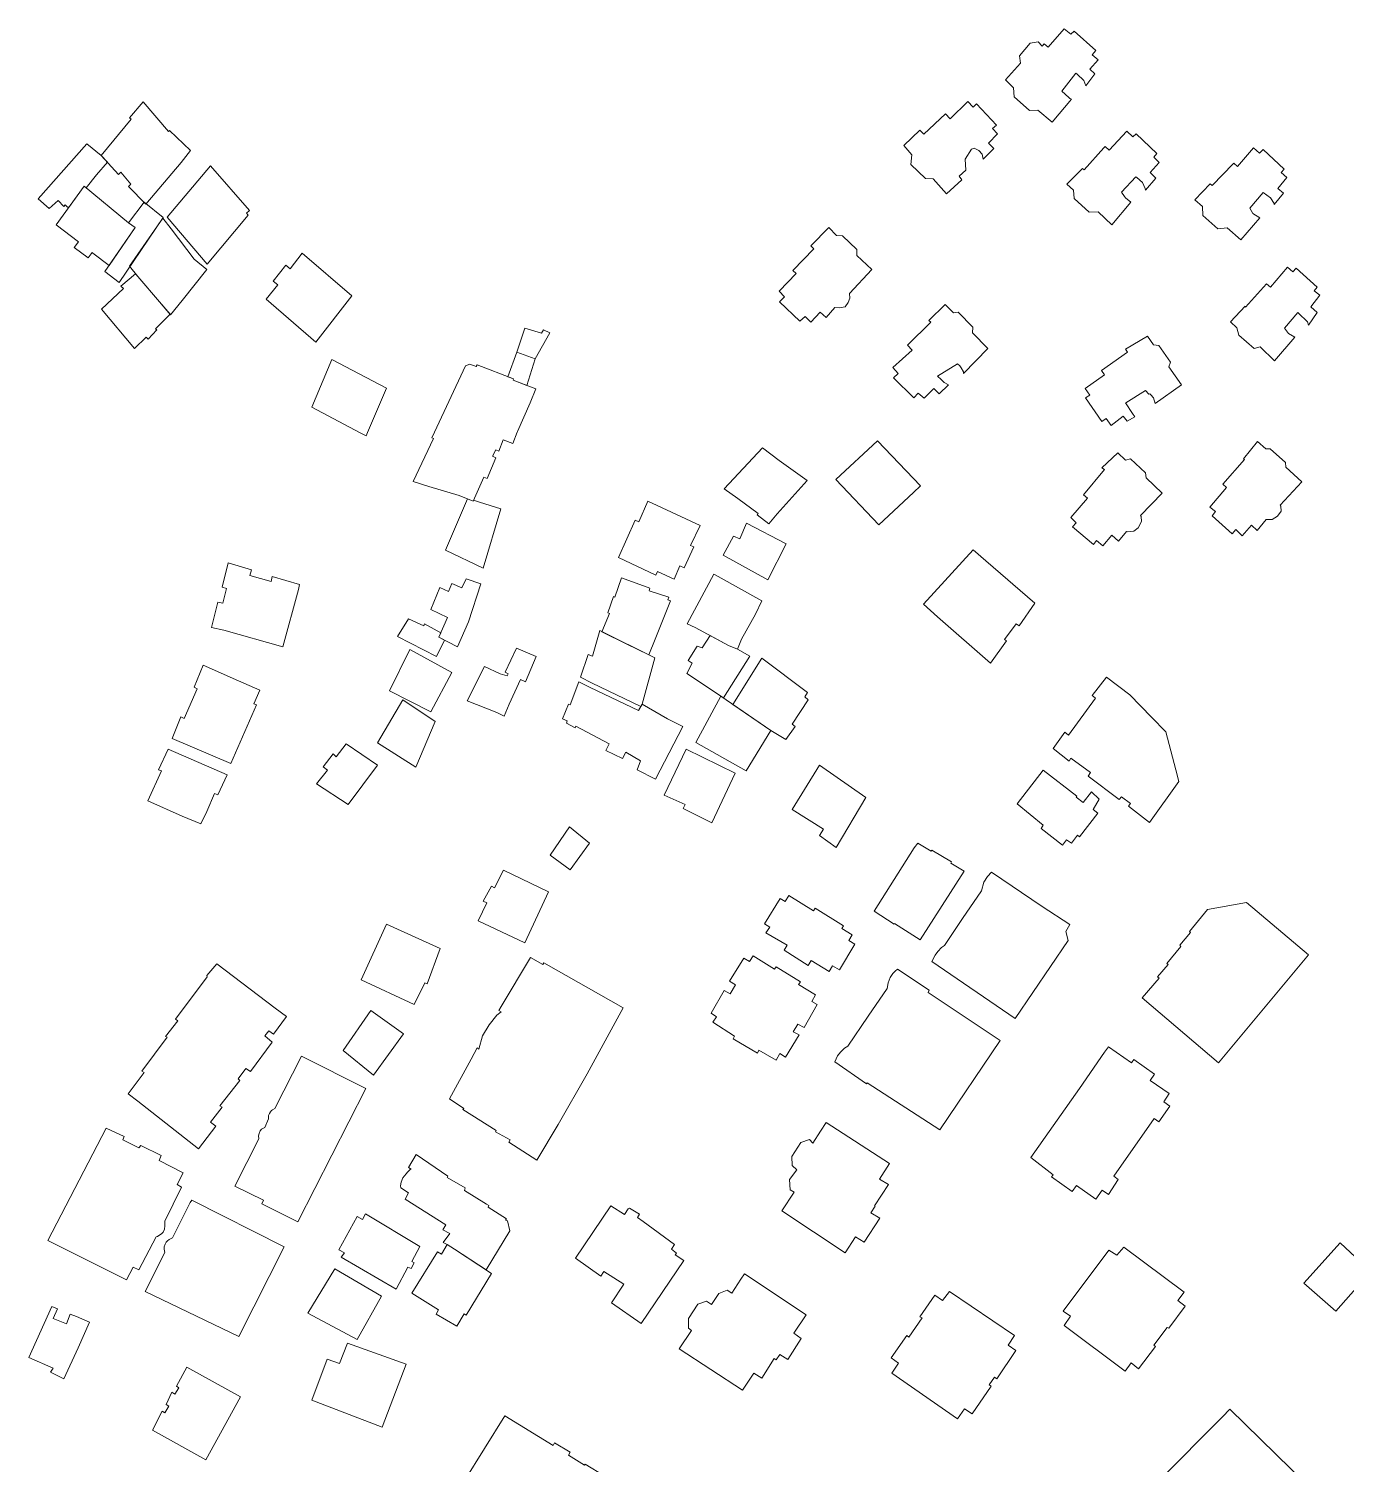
# Model space of a CAD drawing. Header units: metres. Extents: x 560562 to 562005, y 4539029 to 4540676.
# Drawn here: x 561042.6 to 561276, y 4539950.4 to 4540204.8 of the extents above; entities that cross this region are included whole.
import ezdxf

# ---------------------------------------------------------------- set-up
doc = ezdxf.new("R2010")
doc.units = ezdxf.units.M
doc.layers.add('B_MESKEN', color=2, linetype='Continuous', lineweight=0)

msp = doc.modelspace()

# ---------------------------------------------------------------- linework, layer by layer
at = {"layer": 'B_MESKEN', "lineweight": 13}
for points in [[(561227.823, 4540204.3587, 220.2214), (561231.6195, 4540200.9013, 220.2214), (561230.9897, 4540200.1564, 220.2214), (561232.0321, 4540199.2467, 220.2214), (561230.5599, 4540197.6011, 220.2214), (561231.4485, 4540196.7724, 220.2214), (561229.8995, 4540194.6873, 220.2214), (561229.5253, 4540195.5868, 220.2214), (561228.3151, 4540196.733, 220.2214), (561228.1064, 4540196.9307, 220.2214), (561225.5994, 4540193.724, 220.2214), (561226.8536, 4540192.6257, 220.2214), (561227.0597, 4540192.4453, 220.2214), (561227.1911, 4540192.39, 220.2214), (561227.3406, 4540192.327, 220.2214), (561223.8986, 4540188.2095, 220.2214), (561221.3495, 4540190.3786, 220.2214), (561219.9222, 4540190.2942, 220.2214), (561217.171, 4540192.7351, 220.2214), (561217.0637, 4540194.3132, 220.2214), (561215.6175, 4540195.7453, 220.2214), (561218.2848, 4540198.6698, 220.2214), (561218.1224, 4540199.9767, 220.2214), (561220.011, 4540202.2321, 220.2214), (561221.4129, 4540202.4439, 220.2214), (561222.1129, 4540201.6892, 220.2214), (561222.5219, 4540202.1384, 220.2214), (561223.1936, 4540201.5216, 220.2214), (561226.052, 4540204.7888, 220.2214), (561227.2265, 4540203.7975, 220.2214), (561227.823, 4540204.3587, 220.2214)], [(561062.8726, 4540191.8462, 183.5054), (561067.3706, 4540186.5486, 183.5054), (561067.5412, 4540186.7527, 183.5054), (561071.258, 4540183.1856, 183.5054), (561069.6281, 4540181.0743, 183.5054), (561063.3994, 4540173.6935, 183.5054), (561060.2864, 4540176.8269, 183.5054), (561060.7304, 4540177.2657, 183.5054), (561058.9652, 4540179.4002, 183.5054), (561058.5206, 4540178.9838, 183.5054), (561055.4472, 4540182.343, 183.5054), (561060.7448, 4540188.755, 183.5054), (561060.4656, 4540188.9725, 183.5054), (561062.8726, 4540191.8462, 183.5054)], [(561210.4828, 4540191.4708, 224.3496), (561214.0427, 4540187.684, 224.3496), (561213.3267, 4540187.1351, 224.3496), (561214.2555, 4540186.1417, 224.3496), (561212.6222, 4540184.5298, 224.3496), (561213.5505, 4540183.5576, 224.3496), (561211.7023, 4540181.6856, 224.3496), (561211.4857, 4540182.5617, 224.3496), (561210.9106, 4540183.1827, 224.3496), (561210.1032, 4540183.6492, 224.3496), (561209.6419, 4540183.4762, 224.3496), (561208.4966, 4540181.6584, 224.3496), (561208.6325, 4540179.7479, 224.3496), (561207.4245, 4540178.6856, 224.3496), (561207.8939, 4540177.9982, 224.3496), (561205.1869, 4540175.5524, 224.3496), (561202.8395, 4540178.1836, 224.3496), (561201.4619, 4540178.2746, 224.3496), (561198.8828, 4540180.7302, 224.3496), (561199.074, 4540182.4315, 224.3496), (561197.6543, 4540184.1117, 224.3496), (561200.441, 4540186.7929, 224.3496), (561201.2006, 4540186.086, 224.3496), (561205.0002, 4540189.7275, 224.3496), (561205.8308, 4540188.8289, 224.3496), (561208.9509, 4540191.9005, 224.3496), (561209.9238, 4540190.8659, 224.3496), (561210.4828, 4540191.4708, 224.3496)], [(561238.8138, 4540186.1615, 234.1714), (561242.4581, 4540182.6614, 234.1714), (561241.9427, 4540182.059, 234.1714), (561242.8837, 4540181.059, 234.1714), (561241.2939, 4540179.2925, 234.1714), (561242.2762, 4540178.3356, 234.1714), (561240.4521, 4540176.1869, 234.1714), (561240.4015, 4540176.4758, 234.1714), (561239.9274, 4540177.5497, 234.1714), (561238.8828, 4540178.4186, 234.1714), (561238.7127, 4540178.56, 234.1714), (561236.2203, 4540175.8087, 234.1714), (561236.7272, 4540175.04, 234.1714), (561236.8834, 4540174.8031, 234.1714), (561237.8585, 4540174.0527, 234.1714), (561234.5, 4540170.0529, 234.1714), (561232.0365, 4540172.3294, 234.1714), (561230.4851, 4540172.3047, 234.1714), (561227.8265, 4540174.7222, 234.1714), (561227.7028, 4540176.1657, 234.1714), (561226.5041, 4540177.263, 234.1714), (561229.2732, 4540180.0476, 234.1714), (561229.5778, 4540179.7598, 234.1714), (561233.0395, 4540183.6708, 234.1714), (561233.2709, 4540183.9323, 234.1714), (561233.9803, 4540183.2709, 234.1714), (561237.1645, 4540186.6363, 234.1714), (561238.2117, 4540185.6395, 234.1714), (561238.8138, 4540186.1615, 234.1714)], [(561052.9013, 4540184.3794, 179.6804), (561055.4472, 4540182.343, 179.6804), (561056.551, 4540181.1366, 179.6804), (561054.6216, 4540178.9088, 179.6804), (561052.8156, 4540176.5681, 179.6804), (561052.4251, 4540176.8901, 179.6804), (561049.6629, 4540173.0583, 179.6804), (561049.3434, 4540173.3591, 179.6804), (561049.0642, 4540173.5766, 179.6804), (561048.8665, 4540173.3016, 179.6804), (561047.8584, 4540174.3768, 179.6804), (561046.2562, 4540172.9407, 179.6804), (561044.2974, 4540174.643, 179.6804), (561052.9013, 4540184.3794, 179.6804)], [(561261.2909, 4540183.3791, 237.3214), (561264.9991, 4540179.9206, 237.3214), (561264.4448, 4540179.2993, 237.3214), (561265.5046, 4540178.4125, 237.3214), (561263.8646, 4540176.4866, 237.3214), (561264.8805, 4540175.6612, 237.3214), (561263.2265, 4540173.6733, 237.3214), (561263.2179, 4540173.8004, 237.3214), (561262.5803, 4540174.8001, 237.3214), (561261.2907, 4540175.7597, 237.3214), (561258.8997, 4540173.0079, 237.3214), (561259.4022, 4540172.1667, 237.3214), (561259.4731, 4540172.0479, 237.3214), (561260.715, 4540171.2948, 237.3214), (561257.3522, 4540167.378, 237.3214), (561254.8845, 4540169.5168, 237.3214), (561253.2616, 4540169.3231, 237.3214), (561250.5765, 4540171.685, 237.3214), (561250.513, 4540173.2687, 237.3214), (561249.1913, 4540174.4607, 237.3214), (561251.9121, 4540177.3029, 237.3214), (561252.2328, 4540177.0039, 237.3214), (561255.9768, 4540180.858, 237.3214), (561256.0602, 4540180.9438, 237.3214), (561256.7214, 4540180.352, 237.3214), (561259.5928, 4540183.6701, 237.3214), (561260.6537, 4540182.7417, 237.3214), (561261.2909, 4540183.3791, 237.3214)], [(561074.8328, 4540180.5183, 191.4191), (561081.7132, 4540172.5939, 191.4191), (561081.1744, 4540172.1093, 191.4191), (561081.4747, 4540171.7772, 191.4191), (561074.2534, 4540163.0978, 191.4191), (561067.1356, 4540171.419, 191.4191), (561074.8328, 4540180.5183, 191.4191)], [(561052.4251, 4540176.8901, 184.5179), (561060.2974, 4540170.3969, 184.5179), (561061.4577, 4540169.5955, 184.5179), (561056.8511, 4540162.8269, 184.5179), (561053.9929, 4540165.0152, 184.5179), (561053.8443, 4540165.136, 184.5179), (561053.1635, 4540164.1738, 184.5179), (561050.677, 4540166.0196, 184.5179), (561051.4242, 4540167.051, 184.5179), (561047.4947, 4540170.0504, 184.5179), (561052.4251, 4540176.8901, 184.5179)], [(561063.0711, 4540174.0446, 184.1054), (561066.4226, 4540171.3673, 184.1054), (561058.6416, 4540159.8088, 184.1054), (561056.1293, 4540161.7663, 184.1054), (561061.4577, 4540169.5955, 184.1054), (561060.2974, 4540170.3969, 184.1054), (561063.0711, 4540174.0446, 184.1054)], [(561065.7896, 4540156.4167, 192.5804), (561061.9343, 4540160.9133, 192.5804), (561060.468, 4540162.7406, 192.5804), (561066.3649, 4540171.2249, 192.5804), (561067.8324, 4540169.3532, 192.5804), (561071.9137, 4540163.9741, 192.5804), (561071.9137, 4540163.9741, 192.5804), (561074.1909, 4540162.1237, 192.5804), (561069.8126, 4540156.6334, 192.5804), (561067.7649, 4540154.0697, 192.5804), (561065.7896, 4540156.4167, 192.5804)], [(561184.3305, 4540169.5497, 229.1871), (561185.6943, 4540168.1497, 229.1871), (561186.7442, 4540168.0928, 229.1871), (561189.2912, 4540165.6469, 229.1871), (561189.3181, 4540164.634, 229.1871), (561191.9956, 4540162.1071, 229.1871), (561187.9833, 4540157.8835, 229.1871), (561188.0698, 4540157.0412, 229.1871), (561187.79, 4540156.2948, 229.1871), (561187.2537, 4540155.5417, 229.1871), (561186.2537, 4540155.3254, 229.1871), (561185.4181, 4540155.3668, 229.1871), (561183.8598, 4540153.6156, 229.1871), (561182.8077, 4540154.5593, 229.1871), (561181.1638, 4540152.8058, 229.1871), (561180.1533, 4540153.7928, 229.1871), (561179.2129, 4540152.9447, 229.1871), (561175.5902, 4540156.4181, 229.1871), (561176.4867, 4540157.3073, 229.1871), (561175.541, 4540158.2749, 229.1871), (561178.5546, 4540161.4395, 229.1871), (561177.9855, 4540161.9703, 229.1871), (561181.6946, 4540165.7898, 229.1871), (561181.1888, 4540166.3044, 229.1871), (561184.3305, 4540169.5497, 229.1871)], [(561091.0835, 4540165.0088, 193.3679), (561099.876, 4540157.4483, 193.3679), (561093.5026, 4540149.2677, 193.3679), (561084.6864, 4540156.872, 193.3679), (561086.7328, 4540159.434, 193.3679), (561085.906, 4540160.0782, 193.3679), (561088.1488, 4540162.8674, 193.3679), (561088.9294, 4540162.2664, 193.3679), (561091.0835, 4540165.0088, 193.3679)], [(561061.5613, 4540161.3782, 192.3554), (561061.9343, 4540160.9133, 192.3554), (561065.7896, 4540156.4167, 192.3554), (561067.6538, 4540154.2017, 192.3554), (561065.1062, 4540151.6092, 192.3554), (561065.3139, 4540151.4148, 192.3554), (561063.7588, 4540149.7969, 192.3554), (561063.4121, 4540150.1432, 192.3554), (561061.3722, 4540148.135, 192.3554), (561055.5161, 4540155.0889, 192.3554), (561059.4023, 4540158.7671, 192.3554), (561058.9188, 4540159.1764, 192.3554), (561061.5613, 4540161.3782, 192.3554)], [(561267.1021, 4540162.347, 245.6464), (561270.8505, 4540158.9725, 245.6464), (561270.3234, 4540158.3588, 245.6464), (561271.348, 4540157.5641, 245.6464), (561269.7097, 4540155.515, 245.6464), (561270.8652, 4540154.518, 245.6464), (561269.3395, 4540152.2722, 245.6464), (561269.1512, 4540152.8511, 245.6464), (561267.5374, 4540154.3745, 245.6464), (561267.4211, 4540154.4844, 245.6464), (561265.0377, 4540151.7429, 245.6464), (561265.5776, 4540151.0121, 245.6464), (561265.7506, 4540150.778, 245.6464), (561266.8684, 4540150.1473, 245.6464), (561263.2812, 4540145.9366, 245.6464), (561260.7279, 4540148.3978, 245.6464), (561259.6693, 4540148.1189, 245.6464), (561256.9719, 4540150.4933, 245.6464), (561256.6447, 4540151.783, 245.6464), (561255.5085, 4540152.8424, 245.6464), (561258.1125, 4540155.6601, 245.6464), (561258.1535, 4540155.4353, 245.6464), (561261.865, 4540159.6046, 245.6464), (561262.6062, 4540158.9792, 245.6464), (561265.5844, 4540162.5118, 245.6464), (561266.5469, 4540161.6947, 245.6464), (561267.1021, 4540162.347, 245.6464)], [(561204.9652, 4540155.9085, 240.8121), (561206.4145, 4540154.4708, 240.8121), (561207.2758, 4540154.5558, 240.8121), (561209.8521, 4540151.9214, 240.8121), (561209.7949, 4540150.9014, 240.8121), (561212.5224, 4540148.1255, 240.8121), (561208.214, 4540143.7202, 240.8121), (561208.1764, 4540144.0256, 240.8121), (561207.7804, 4540144.7189, 240.8121), (561207.5405, 4540145.0645, 240.8121), (561207.1324, 4540145.4264, 240.8121), (561203.5825, 4540143.2428, 240.8121), (561204.2703, 4540142.6191, 240.8121), (561204.7876, 4540142.0945, 240.8121), (561205.5592, 4540141.7017, 240.8121), (561203.8956, 4540140.0992, 240.8121), (561202.9436, 4540141.0511, 240.8121), (561201.2197, 4540139.3432, 240.8121), (561200.1647, 4540140.2092, 240.8121), (561199.4279, 4540139.4001, 240.8121), (561195.8171, 4540142.9219, 240.8121), (561196.6602, 4540143.6922, 240.8121), (561195.6623, 4540144.7884, 240.8121), (561199.1258, 4540147.8197, 240.8121), (561198.2565, 4540148.7125, 240.8121), (561202.4057, 4540152.7787, 240.8121), (561202.0818, 4540153.082, 240.8121), (561204.9652, 4540155.9085, 240.8121)], [(561130.4889, 4540151.7387, 211.9371), (561133.4648, 4540150.867, 211.9371), (561133.8002, 4540151.4155, 211.9371), (561134.9286, 4540150.927, 211.9371), (561132.3603, 4540146.3269, 211.9371), (561129.0705, 4540147.4924, 211.9371), (561130.4889, 4540151.7387, 211.9371)], [(561240.8221, 4540150.3309, 245.1198), (561241.884, 4540148.8005, 245.1198), (561242.8038, 4540148.684, 245.1198), (561244.8426, 4540145.6823, 245.1198), (561244.5513, 4540144.8925, 245.1198), (561246.8032, 4540141.7122, 245.1198), (561242.1763, 4540138.4063, 245.1198), (561241.8585, 4540139.3834, 245.1198), (561241.3713, 4540139.9433, 245.1198), (561241.2136, 4540140.1246, 245.1198), (561241.029, 4540140.0164, 245.1198), (561240.4477, 4540140.7184, 245.1198), (561236.9539, 4540138.5154, 245.1198), (561236.9236, 4540138.4963, 245.1198), (561238.1197, 4540136.6204, 245.1198), (561238.552, 4540136.0372, 245.1198), (561237.1983, 4540135.2364, 245.1198), (561236.5074, 4540136.1407, 245.1198), (561234.343, 4540134.4935, 245.1198), (561233.4976, 4540135.7221, 245.1198), (561232.6994, 4540135.1844, 245.1198), (561229.7955, 4540139.3731, 245.1198), (561230.5953, 4540139.8491, 245.1198), (561229.7712, 4540141.0578, 245.1198), (561233.2008, 4540143.4824, 245.1198), (561232.6556, 4540144.204, 245.1198), (561237.2734, 4540147.4708, 245.1198), (561236.929, 4540148.0106, 245.1198), (561240.8221, 4540150.3309, 245.1198)], [(561132.3603, 4540146.3269, 211.4121), (561130.8478, 4540141.5847, 211.4121), (561128.4341, 4540142.5081, 211.4121), (561128.4927, 4540142.7444, 211.4121), (561127.4932, 4540143.1319, 211.4121), (561129.0705, 4540147.4924, 211.4121), (561132.3603, 4540146.3269, 211.4121)], [(561102.6172, 4540133.2245, 201.5366), (561102.3813, 4540132.6738, 201.5366), (561101.3558, 4540133.2138, 201.5366), (561092.7941, 4540137.7227, 201.5366), (561096.2973, 4540146.1606, 201.5366), (561105.9974, 4540141.1142, 201.5366), (561102.6172, 4540133.2245, 201.5366)], [(561120.7445, 4540145.3802, 218.2489), (561121.9019, 4540144.9411, 218.2489), (561122.0457, 4540145.2436, 218.2489), (561128.4926, 4540142.7445, 218.2489), (561128.4344, 4540142.508, 218.2489), (561132.4549, 4540140.9699, 218.2489), (561131.4393, 4540138.4885, 218.2489), (561129.2275, 4540133.4496, 218.2489), (561129.1549, 4540133.2843, 218.2489), (561128.3847, 4540131.3005, 218.2489), (561126.6795, 4540131.9604, 218.2489), (561125.9118, 4540129.9336, 218.2489), (561125.3437, 4540130.1535, 218.2489), (561124.7895, 4540129.029, 218.2489), (561125.3588, 4540128.7664, 218.2489), (561123.8339, 4540125.0977, 218.2489), (561123.222, 4540125.3377, 218.2489), (561121.346, 4540121.062, 218.2489), (561118.8757, 4540122.0644, 218.2489), (561113.4898, 4540123.6948, 218.2489), (561110.6993, 4540124.5394, 218.2489), (561114.303, 4540132.1903, 218.2489), (561114.0408, 4540132.2901, 218.2489), (561114.5218, 4540133.3252, 218.2489), (561119.9752, 4540145.0609, 218.2489), (561120.7445, 4540145.3802, 218.2489)], [(561172.6118, 4540130.5602, 234.35), (561175.5384, 4540128.2756, 234.35), (561180.4991, 4540124.7336, 234.35), (561175.1896, 4540118.8101, 234.35), (561173.7225, 4540117.0616, 234.35), (561171.6333, 4540118.6834, 234.35), (561171.816, 4540118.9092, 234.35), (561168.2116, 4540121.5477, 234.35), (561165.7972, 4540123.2596, 234.35), (561172.6118, 4540130.5602, 234.35)], [(561192.9581, 4540131.7714, 242.1875), (561200.5665, 4540123.7906, 242.1875), (561199.3379, 4540122.6131, 242.1875), (561193.2011, 4540116.8864, 242.1875), (561185.6109, 4540124.909, 242.1875), (561192.9581, 4540131.7714, 242.1875)], [(561227.2019, 4540118.2078, 251.7125), (561230.1857, 4540121.5907, 251.7125), (561229.4725, 4540122.2327, 251.7125), (561233.1738, 4540126.6946, 251.7125), (561232.7214, 4540127.0097, 251.7125), (561235.5483, 4540129.6472, 251.7125), (561236.9026, 4540128.3696, 251.7125), (561237.7979, 4540128.5613, 251.7125), (561240.4206, 4540126.1024, 251.7125), (561240.537, 4540125.2275, 251.7125), (561243.3824, 4540122.5226, 251.7125), (561239.5556, 4540118.5213, 251.7125), (561239.6484, 4540118.3601, 251.7125), (561239.7438, 4540117.475, 251.7125), (561239.1676, 4540116.3306, 251.7125), (561238.4003, 4540115.7704, 251.7125), (561237.224, 4540115.6624, 251.7125), (561237.0891, 4540115.7209, 251.7125), (561235.6726, 4540114.0158, 251.7125), (561234.4962, 4540115.0339, 251.7125), (561232.9089, 4540113.1528, 251.7125), (561231.7856, 4540114.1102, 251.7125), (561231.2081, 4540113.4191, 251.7125), (561227.499, 4540116.5272, 251.7125), (561228.1834, 4540117.2704, 251.7125), (561227.2019, 4540118.2078, 251.7125)], [(561251.8113, 4540120.0375, 252.6875), (561254.7922, 4540123.4778, 252.6875), (561254.1111, 4540124.0843, 252.6875), (561257.9861, 4540128.4605, 252.6875), (561257.7755, 4540128.6045, 252.6875), (561260.2769, 4540131.6656, 252.6875), (561261.7608, 4540130.3657, 252.6875), (561262.5026, 4540130.3789, 252.6875), (561265.2501, 4540127.9224, 252.6875), (561265.3159, 4540127.1268, 252.6875), (561268.1156, 4540124.4965, 252.6875), (561264.3184, 4540120.3995, 252.6875), (561264.4181, 4540120.2194, 252.6875), (561264.4438, 4540119.3224, 252.6875), (561263.8326, 4540118.4146, 252.6875), (561262.9063, 4540117.8485, 252.6875), (561261.8232, 4540117.8161, 252.6875), (561260.2416, 4540115.8816, 252.6875), (561259.2341, 4540116.8226, 252.6875), (561257.5668, 4540114.9646, 252.6875), (561256.4564, 4540116.0378, 252.6875), (561255.7947, 4540115.2899, 252.6875), (561252.2245, 4540118.482, 252.6875), (561252.8464, 4540119.2453, 252.6875), (561251.8113, 4540120.0375, 252.6875)], [(561120.3293, 4540121.4745, 213.8321), (561121.3459, 4540121.062, 213.8321), (561121.439, 4540121.2742, 213.8321), (561122.4988, 4540120.9349, 213.8321), (561126.2323, 4540119.7324, 213.8321), (561123.1479, 4540109.2407, 213.8321), (561116.4488, 4540112.3943, 213.8321), (561120.3293, 4540121.4745, 213.8321)], [(561150.6716, 4540117.4015, 236.818), (561152.2853, 4540121.1064, 236.818), (561161.5317, 4540116.7831, 236.818), (561159.8722, 4540113.2325, 236.818), (561160.4405, 4540112.9651, 236.818), (561158.7456, 4540109.2712, 236.818), (561157.9309, 4540109.6372, 236.818), (561156.9625, 4540107.2762, 236.818), (561154.0048, 4540108.6487, 236.818), (561153.7165, 4540107.9973, 236.818), (561147.1119, 4540111.1262, 236.818), (561150.0272, 4540117.7078, 236.818), (561150.6716, 4540117.4015, 236.818)], [(561169.788, 4540117.1601, 236.5), (561176.8218, 4540113.5162, 236.5), (561173.5473, 4540107.1544, 236.5), (561165.6553, 4540111.5244, 236.5), (561167.4499, 4540114.8661, 236.5), (561168.5676, 4540114.4149, 236.5), (561169.788, 4540117.1601, 236.5)], [(561201.147, 4540102.8589, 254.3125), (561209.9457, 4540112.4362, 254.3125), (561212.1465, 4540110.4943, 254.3125), (561220.8159, 4540103.0224, 254.3125), (561218.083, 4540099.0139, 254.3125), (561217.5192, 4540099.365, 254.3125), (561215.4629, 4540096.565, 254.3125), (561215.8345, 4540096.3124, 254.3125), (561212.9711, 4540092.3807, 254.3125), (561203.615, 4540100.5994, 254.3125), (561201.147, 4540102.8589, 254.3125)], [(561077.2012, 4540098.2367, 207.0071), (561075.0302, 4540098.7293, 207.0071), (561076.1155, 4540103.2161, 207.0071), (561076.9903, 4540102.9975, 207.0071), (561077.6572, 4540105.6114, 207.0071), (561076.8937, 4540105.8587, 207.0071), (561077.9528, 4540110.1406, 207.0071), (561082.1139, 4540108.8892, 207.0071), (561081.8204, 4540107.8849, 207.0071), (561085.5414, 4540106.8227, 207.0071), (561085.72, 4540107.733, 207.0071), (561090.6126, 4540106.3341, 207.0071), (561090.4147, 4540105.4315, 207.0071), (561087.6448, 4540095.2698, 207.0071), (561077.2012, 4540098.2367, 207.0071)], [(561120.0848, 4540107.3291, 214.9946), (561122.7301, 4540106.4455, 214.9946), (561120.5419, 4540099.7202, 214.9946), (561118.5658, 4540095.2524, 214.9946), (561115.259, 4540096.9743, 214.9946), (561116.8067, 4540100.4498, 214.9946), (561113.8573, 4540101.9086, 214.9946), (561115.4611, 4540105.7783, 214.9946), (561116.9663, 4540105.1027, 214.9946), (561117.5604, 4540106.5251, 214.9946), (561119.3352, 4540105.7566, 214.9946), (561120.0848, 4540107.3291, 214.9946)], [(561144.1667, 4540097.9501, 231.875), (561145.4739, 4540101.187, 231.875), (561145.1861, 4540101.3202, 231.875), (561146.1802, 4540104.1682, 231.875), (561146.4156, 4540104.0612, 231.875), (561147.6255, 4540107.4747, 231.875), (561152.6597, 4540105.6701, 231.875), (561152.5112, 4540105.2031, 231.875), (561156.0254, 4540104.0816, 231.875), (561155.8341, 4540103.5976, 231.875), (561156.3199, 4540103.4391, 231.875), (561153.5949, 4540096.6579, 231.875), (561152.4564, 4540093.8468, 231.875), (561148.5656, 4540095.7727, 231.875), (561144.1667, 4540097.9501, 231.875)], [(561163.9763, 4540108.1318, 245.75), (561164.7278, 4540107.7566, 245.75), (561172.5074, 4540103.3975, 245.75), (561171.333, 4540101.0472, 245.75), (561168.9086, 4540096.6102, 245.75), (561168.1447, 4540094.8326, 245.75), (561166.584, 4540095.4843, 245.75), (561160.6709, 4540098.702, 245.75), (561159.2427, 4540099.3294, 245.75), (561163.9763, 4540108.1318, 245.75)], [(561109.8931, 4540100.2452, 212.5446), (561112.5885, 4540098.9972, 212.5446), (561112.7439, 4540099.3612, 212.5446), (561115.6054, 4540097.7522, 212.5446), (561115.259, 4540096.9743, 212.5446), (561116.2913, 4540096.4368, 212.5446), (561114.8662, 4540093.5428, 212.5446), (561114.8662, 4540093.5428, 212.5446), (561107.9733, 4540097.0817, 212.5446), (561107.9733, 4540097.0817, 212.5446), (561109.8931, 4540100.2452, 212.5446)], [(561140.3694, 4540089.8931, 233.1521), (561141.7218, 4540093.9252, 233.1521), (561142.4828, 4540093.6442, 233.1521), (561143.7676, 4540098.1476, 233.1521), (561153.5342, 4540093.3133, 233.1521), (561151.3042, 4540085.1076, 233.1521), (561151.0779, 4540084.7163, 233.1521), (561142.4293, 4540088.8599, 233.1521), (561142.4431, 4540088.8531, 233.1521), (561140.3694, 4540089.8931, 233.1521)], [(561159.2127, 4540090.5225, 236.9345), (561165.6886, 4540086.2164, 236.9345), (561165.6886, 4540086.2164, 236.9345), (561170.3421, 4540093.6239, 236.9345), (561170.3421, 4540093.6239, 236.9345), (561168.1447, 4540094.8326, 236.9345), (561166.584, 4540095.4843, 236.9345), (561163.3026, 4540097.2699, 236.9345), (561161.9093, 4540095.077, 236.9345), (561161.0283, 4540095.4156, 236.9345), (561159.4564, 4540092.835, 236.9345), (561160.1652, 4540092.3645, 236.9345), (561159.2127, 4540090.5225, 236.9345)], [(561110.1244, 4540094.789, 218.0446), (561117.5742, 4540090.75, 218.0446), (561113.8812, 4540083.7778, 218.0446), (561106.5578, 4540087.4812, 218.0446), (561110.1244, 4540094.789, 218.0446)], [(561127.0294, 4540090.7596, 225.4696), (561129.0126, 4540095.0179, 225.4696), (561132.4852, 4540093.5553, 225.4696), (561130.6254, 4540089.0615, 225.4696), (561129.7246, 4540089.4868, 225.4696), (561127.7464, 4540085.1087, 225.4696), (561126.8669, 4540082.9927, 225.4696), (561125.5381, 4540083.6294, 225.4696), (561120.2897, 4540085.6852, 225.4696), (561123.3384, 4540091.788, 225.4696), (561126.1358, 4540090.4936, 225.4696), (561127.4008, 4540090.1298, 225.4696), (561127.5684, 4540090.505, 225.4696), (561127.0294, 4540090.7596, 225.4696)], [(561079.7757, 4540089.2746, 210.8446), (561083.5747, 4540087.6209, 210.8446), (561082.5161, 4540085.1607, 210.8446), (561082.9752, 4540085.0236, 210.8446), (561078.4418, 4540074.5831, 210.8446), (561068.0573, 4540079.0395, 210.8446), (561069.5977, 4540082.8436, 210.8446), (561070.1666, 4540082.5905, 210.8446), (561072.4659, 4540087.8313, 210.8446), (561071.9094, 4540088.13, 210.8446), (561073.5344, 4540092.0288, 210.8446), (561079.7757, 4540089.2746, 210.8446)], [(561172.4768, 4540093.2632, 241.4), (561180.5877, 4540087.1966, 241.4), (561180.0757, 4540086.403, 241.4), (561180.7038, 4540085.8959, 241.4), (561177.8348, 4540081.5444, 241.4), (561178.4161, 4540081.1675, 241.4), (561176.7117, 4540078.842, 241.4), (561174.0678, 4540080.4575, 241.4), (561167.3343, 4540085.0772, 241.4), (561172.4768, 4540093.2632, 241.4)], [(561142.062, 4540088.0933, 234.85), (561150.6512, 4540083.9783, 234.85), (561151.3042, 4540085.1076, 234.85), (561155.7616, 4540082.5345, 234.85), (561158.5167, 4540081.1702, 234.85), (561153.6414, 4540071.8469, 234.85), (561150.4014, 4540073.5057, 234.85), (561150.9737, 4540075.0793, 234.85), (561148.3664, 4540076.6029, 234.85), (561147.7811, 4540075.487, 234.85), (561144.8284, 4540076.8928, 234.85), (561145.4182, 4540078.0889, 234.85), (561139.5655, 4540081.1906, 234.85), (561139.4382, 4540080.9277, 234.85), (561137.8861, 4540081.7502, 234.85), (561138.0121, 4540082.1622, 234.85), (561137.1602, 4540082.5337, 234.85), (561138.224, 4540085.0938, 234.85), (561138.5502, 4540084.9771, 234.85), (561140.0739, 4540089.0904, 234.85), (561142.062, 4540088.0933, 234.85)], [(561233.5399, 4540089.8903, 264.5795), (561237.6641, 4540086.7826, 264.5795), (561241.5117, 4540082.8422, 264.5795), (561244.0293, 4540080.2359, 264.5795), (561245.7921, 4540073.4839, 264.5795), (561246.3679, 4540071.4019, 264.5795), (561241.1418, 4540064.1617, 264.5795), (561237.403, 4540067.0301, 264.5795), (561237.7644, 4540067.5302, 264.5795), (561236.1648, 4540068.71, 264.5795), (561235.7754, 4540068.2153, 264.5795), (561230.2572, 4540072.3717, 264.5795), (561230.6764, 4540073.0176, 264.5795), (561227.2286, 4540075.5337, 264.5795), (561226.9031, 4540075.0148, 264.5795), (561224.0638, 4540077.2832, 264.5795), (561226.1425, 4540080.1397, 264.5795), (561226.7972, 4540079.6269, 264.5795), (561231.6072, 4540086.1657, 264.5795), (561230.9797, 4540086.6278, 264.5795), (561233.5399, 4540089.8903, 264.5795)], [(561165.2119, 4540086.5334, 249.75), (561174.0678, 4540080.4575, 249.75), (561169.7233, 4540073.2885, 249.75), (561160.8204, 4540078.3045, 249.75), (561165.2119, 4540086.5334, 249.75)], [(561108.9048, 4540085.8674, 219.9071), (561114.607, 4540082.0321, 219.9071), (561111.2222, 4540073.938, 219.9071), (561104.3825, 4540078.2502, 219.9071), (561108.9048, 4540085.8674, 219.9071)], [(561067.3361, 4540077.141, 208.3696), (561077.7539, 4540072.6192, 208.3696), (561076.1225, 4540069.0735, 208.3696), (561075.5453, 4540069.3119, 208.3696), (561074.2, 4540066.1071, 208.3696), (561073.1389, 4540063.8945, 208.3696), (561069.8324, 4540065.2588, 208.3696), (561063.7166, 4540068.0065, 208.3696), (561066.1677, 4540073.2894, 208.3696), (561065.6415, 4540073.4893, 208.3696), (561067.3361, 4540077.141, 208.3696)], [(561098.8518, 4540078.1028, 215.4821), (561104.4152, 4540074.3101, 215.4821), (561099.1817, 4540067.3385, 215.4821), (561093.6172, 4540071.0198, 215.4821), (561095.5597, 4540073.429, 215.4821), (561094.7616, 4540074.0299, 215.4821), (561096.5255, 4540076.3178, 215.4821), (561097.0966, 4540075.7932, 215.4821), (561098.8518, 4540078.1028, 215.4821)], [(561163.6009, 4540064.0861, 243.5875), (561158.5249, 4540066.6097, 243.5875), (561158.88, 4540067.3636, 243.5875), (561155.1991, 4540069.0199, 243.5875), (561159.0884, 4540077.1731, 243.5875), (561167.7749, 4540072.9069, 243.5875), (561163.6009, 4540064.0861, 243.5875)], [(561182.69, 4540074.2954, 246.25), (561190.893, 4540068.5594, 246.25), (561185.6778, 4540059.7055, 246.25), (561182.7092, 4540061.8359, 246.25), (561183.3895, 4540062.9726, 246.25), (561177.8707, 4540066.4701, 246.25), (561182.69, 4540074.2954, 246.25)], [(561217.6814, 4540067.4814, 254.2295), (561222.3297, 4540073.3994, 254.2295), (561228.2523, 4540068.7989, 254.2295), (561228.141, 4540068.6601, 254.2295), (561229.3954, 4540067.6734, 254.2295), (561230.885, 4540069.557, 254.2295), (561232.2142, 4540068.2618, 254.2295), (561231.1829, 4540066.4497, 254.2295), (561232.0065, 4540065.8004, 254.2295), (561228.7353, 4540061.6391, 254.2295), (561228.3814, 4540061.9088, 254.2295), (561227.3225, 4540060.4623, 254.2295), (561226.4431, 4540061.1014, 254.2295), (561225.7415, 4540060.1444, 254.2295), (561221.9339, 4540063.0871, 254.2295), (561222.3263, 4540063.7056, 254.2295), (561217.6814, 4540067.4814, 254.2295)], [(561134.9841, 4540058.3483, 229.9304), (561138.398, 4540063.3661, 229.9304), (561141.9436, 4540060.5154, 229.9304), (561138.5579, 4540055.7758, 229.9304), (561134.9841, 4540058.3483, 229.9304)], [(561200.0937, 4540060.515, 253.142), (561202.4778, 4540059.0466, 253.142), (561202.5746, 4540059.2748, 253.142), (561206.0864, 4540057.1799, 253.142), (561205.9403, 4540056.949, 253.142), (561208.344, 4540055.51, 253.142), (561200.5215, 4540043.3856, 253.142), (561195.9831, 4540046.2575, 253.142), (561195.9131, 4540046.1192, 253.142), (561192.4019, 4540048.4545, 253.142), (561199.4948, 4540059.6576, 253.142), (561200.0937, 4540060.515, 253.142)], [(561122.2287, 4540046.7059, 232.2304), (561123.7796, 4540049.8945, 232.2304), (561123.1475, 4540050.2044, 232.2304), (561124.5712, 4540052.8659, 232.2304), (561125.1491, 4540052.5493, 232.2304), (561126.7439, 4540055.7331, 232.2304), (561134.7134, 4540051.8499, 232.2304), (561130.5271, 4540042.8431, 232.2304), (561122.2287, 4540046.7059, 232.2304)], [(561202.5913, 4540039.505, 267.8045), (561203.1604, 4540040.6478, 267.8045), (561203.6353, 4540041.3112, 267.8045), (561204.331, 4540041.9869, 267.8045), (561204.8412, 4540042.3304, 267.8045), (561208.0451, 4540047.1473, 267.8045), (561211.3823, 4540052.0547, 267.8045), (561211.8128, 4540053.5704, 267.8045), (561212.4387, 4540054.5641, 267.8045), (561213.1667, 4540055.342, 267.8045), (561222.1227, 4540049.2952, 267.8045), (561227.0455, 4540046.0545, 267.8045), (561226.3099, 4540044.8574, 267.8045), (561226.7553, 4540043.273, 267.8045), (561217.3717, 4540029.4443, 267.8045), (561202.5913, 4540039.505, 267.8045)], [(561177.2422, 4540051.2144, 252.367), (561181.6476, 4540048.5162, 252.367), (561181.9285, 4540048.9956, 252.367), (561186.9311, 4540045.8707, 252.367), (561186.6617, 4540045.3743, 252.367), (561188.4934, 4540044.2663, 252.367), (561187.8952, 4540043.2596, 252.367), (561188.945, 4540042.5892, 252.367), (561186.231, 4540038.0451, 252.367), (561185.0016, 4540038.762, 252.367), (561184.3926, 4540037.7582, 252.367), (561181.2447, 4540039.6808, 252.367), (561180.707, 4540038.7942, 252.367), (561176.4193, 4540041.5415, 252.367), (561176.9519, 4540042.3924, 252.367), (561173.2172, 4540044.6185, 252.367), (561173.9004, 4540045.6229, 252.367), (561172.9769, 4540046.1871, 252.367), (561175.7108, 4540050.6934, 252.367), (561176.6131, 4540050.128, 252.367), (561177.2422, 4540051.2144, 252.367)], [(561258.3508, 4540049.972, 268.8045), (561269.3377, 4540040.7316, 268.8045), (561253.3581, 4540021.5635, 268.8045), (561239.8514, 4540033.0697, 268.8045), (561242.8384, 4540036.5656, 268.8045), (561242.5916, 4540036.7797, 268.8045), (561244.4639, 4540038.9771, 268.8045), (561244.2045, 4540039.1698, 268.8045), (561246.7173, 4540042.1938, 268.8045), (561246.4985, 4540042.4025, 268.8045), (561248.407, 4540044.6917, 268.8045), (561248.2107, 4540044.8672, 268.8045), (561251.3982, 4540048.7266, 268.8045), (561258.3508, 4540049.972, 268.8045)], [(561105.9773, 4540046.1682, 229.1478), (561115.5139, 4540041.8006, 229.1478), (561113.2109, 4540035.557, 229.1478), (561112.7933, 4540035.7159, 229.1478), (561110.8877, 4540031.9097, 229.1478), (561101.525, 4540036.3017, 229.1478), (561105.9773, 4540046.1682, 229.1478)], [(561061.9265, 4540014.8054, 238.6217), (561060.2382, 4540016.0549, 238.6217), (561063.0636, 4540019.8388, 238.6217), (561062.6882, 4540020.1061, 238.6217), (561067.1575, 4540026.1011, 238.6217), (561066.8672, 4540026.265, 238.6217), (561069.0323, 4540029.0208, 238.6217), (561068.6253, 4540029.3368, 238.6217), (561074.2315, 4540036.8011, 238.6217), (561074.1721, 4540037.0248, 238.6217), (561075.9495, 4540039.103, 238.6217), (561086.2845, 4540031.2546, 238.6217), (561088.3141, 4540029.7608, 238.6217), (561085.9705, 4540026.6768, 238.6217), (561085.1607, 4540027.2643, 238.6217), (561084.4278, 4540026.3385, 238.6217), (561085.7452, 4540025.2292, 238.6217), (561081.9042, 4540020.0221, 238.6217), (561081.0583, 4540020.5465, 238.6217), (561079.7356, 4540018.7101, 238.6217), (561080.0347, 4540018.4427, 238.6217), (561076.4876, 4540013.9678, 238.6217), (561076.8898, 4540013.738, 238.6217), (561074.8039, 4540011.048, 238.6217), (561075.7634, 4540010.327, 238.6217), (561072.6711, 4540006.3515, 238.6217), (561070.2445, 4540008.2842, 238.6217), (561061.9265, 4540014.8054, 238.6217)], [(561147.9015, 4540031.2866, 251.6998), (561141.5299, 4540019.6342, 251.6998), (561136.4217, 4540010.648, 251.6998), (561132.6302, 4540004.3373, 251.6998), (561127.6914, 4540007.5243, 251.6998), (561127.9207, 4540007.9229, 251.6998), (561125.2983, 4540009.3611, 251.6998), (561125.451, 4540009.6068, 251.6998), (561119.5067, 4540013.2828, 251.6998), (561119.6689, 4540013.4865, 251.6998), (561117.1379, 4540015.1917, 251.6998), (561120.9915, 4540022.2129, 251.6998), (561122.0752, 4540024.2172, 251.6998), (561122.3415, 4540024.006, 251.6998), (561123.0241, 4540026.3552, 251.6998), (561124.1881, 4540028.3145, 251.6998), (561125.5279, 4540030.0364, 251.6998), (561126.3034, 4540030.5887, 251.6998), (561125.8855, 4540030.855, 251.6998), (561126.3006, 4540031.5285, 251.6998), (561131.5244, 4540040.2625, 251.6998), (561133.6791, 4540039.0209, 251.6998), (561133.8644, 4540039.3179, 251.6998), (561147.9015, 4540031.2866, 251.6998)], [(561170.9185, 4540040.5171, 252.392), (561174.7261, 4540038.1585, 252.392), (561175.0093, 4540038.5953, 252.392), (561179.3038, 4540035.942, 252.392), (561178.9703, 4540035.4564, 252.392), (561181.97, 4540033.6256, 252.392), (561181.3103, 4540032.4602, 252.392), (561182.262, 4540031.8908, 252.392), (561179.9567, 4540027.8423, 252.392), (561178.8657, 4540028.4357, 252.392), (561178.0516, 4540027.06, 252.392), (561179.0966, 4540026.5277, 252.392), (561176.6937, 4540022.5798, 252.392), (561175.6656, 4540023.251, 252.392), (561175.0108, 4540022.0611, 252.392), (561171.9757, 4540023.8298, 252.392), (561171.7337, 4540023.2892, 252.392), (561167.428, 4540025.8251, 252.392), (561167.6677, 4540026.2807, 252.392), (561163.8137, 4540028.7747, 252.392), (561164.4715, 4540029.7207, 252.392), (561163.4815, 4540030.3445, 252.392), (561165.8071, 4540034.4083, 252.392), (561166.8715, 4540033.7852, 252.392), (561167.8073, 4540035.387, 252.392), (561166.7833, 4540036.0478, 252.392), (561169.3202, 4540040.1305, 252.392), (561170.3073, 4540039.496, 252.392), (561170.9185, 4540040.5171, 252.392)], [(561196.5231, 4540038.1891, 267.5545), (561202.1488, 4540034.4387, 267.5545), (561201.963, 4540034.0474, 267.5545), (561214.7259, 4540025.5231, 267.5545), (561204.0202, 4540009.6776, 267.5545), (561191.1203, 4540018.0554, 267.5545), (561191.013, 4540017.8694, 267.5545), (561185.3879, 4540021.7372, 267.5545), (561185.8759, 4540022.7894, 267.5545), (561186.4103, 4540023.4461, 267.5545), (561187.112, 4540024.1432, 267.5545), (561187.692, 4540024.5427, 267.5545), (561191.3027, 4540029.8521, 267.5545), (561194.6903, 4540034.7577, 267.5545), (561194.8809, 4540035.7414, 267.5545), (561195.241, 4540036.6653, 267.5545), (561195.7123, 4540037.398, 267.5545), (561196.093, 4540037.8314, 267.5545), (561196.5231, 4540038.1891, 267.5545)], [(561103.2308, 4540030.8299, 232.2978), (561108.983, 4540026.7245, 232.2978), (561103.7226, 4540019.3646, 232.2978), (561098.3345, 4540023.7381, 232.2978), (561103.2308, 4540030.8299, 232.2978)], [(561090.9286, 4540022.7493, 242.5978), (561102.3553, 4540017.0534, 242.5978), (561090.2901, 4539993.3954, 242.5978), (561083.9077, 4539996.6174, 242.5978), (561084.2373, 4539997.2588, 242.5978), (561079.1367, 4539999.7151, 242.5978), (561083.3846, 4540008.0863, 242.5978), (561083.3477, 4540008.6212, 242.5978), (561083.4583, 4540009.0784, 242.5978), (561083.6353, 4540009.5036, 242.5978), (561083.884, 4540009.7967, 242.5978), (561084.441, 4540010.0857, 242.5978), (561085.107, 4540011.6337, 242.5978), (561085.1023, 4540011.9771, 242.5978), (561085.1165, 4540012.2356, 242.5978), (561085.2621, 4540012.5803, 242.5978), (561085.4387, 4540012.8837, 242.5978), (561085.6176, 4540013.1443, 242.5978), (561085.8262, 4540013.2562, 242.5978), (561086.2067, 4540013.4995, 242.5978), (561090.9286, 4540022.7493, 242.5978)], [(561233.8778, 4540024.3907, 268.392), (561237.9756, 4540021.599, 268.392), (561238.3702, 4540022.1506, 268.392), (561242.0595, 4540019.5471, 268.392), (561241.2743, 4540018.4338, 268.392), (561244.6078, 4540016.1288, 268.392), (561243.6982, 4540014.6417, 268.392), (561244.7288, 4540013.9104, 268.392), (561242.7982, 4540011.1342, 268.392), (561241.9818, 4540011.6872, 268.392), (561234.8188, 4540001.4651, 268.392), (561235.6288, 4540000.9048, 268.392), (561233.8592, 4539998.2207, 268.392), (561232.7491, 4539999.0098, 268.392), (561231.6336, 4539997.4317, 268.392), (561228.2164, 4539999.8116, 268.392), (561227.48, 4539998.7529, 268.392), (561223.8094, 4540001.3921, 268.392), (561224.0614, 4540001.7107, 268.392), (561220.1454, 4540004.779, 268.392), (561228.7614, 4540017.0378, 268.392), (561233.1933, 4540023.4561, 268.392), (561233.8778, 4540024.3907, 268.392)], [(561176.0024, 4539995.3426, 260.9045), (561178.2201, 4539998.6609, 260.9045), (561177.506, 4539999.0939, 260.9045), (561177.3702, 4540000.8918, 260.9045), (561178.7081, 4540002.6407, 260.9045), (561177.8486, 4540003.3958, 260.9045), (561177.793, 4540004.9467, 260.9045), (561179.3821, 4540007.4278, 260.9045), (561180.9059, 4540007.9636, 260.9045), (561181.5396, 4540007.3195, 260.9045), (561182.8767, 4540009.4372, 260.9045), (561183.8532, 4540010.9863, 260.9045), (561195.0873, 4540003.7479, 260.9045), (561193.3186, 4540000.983, 260.9045), (561193.3186, 4540000.983, 260.9045), (561194.9202, 4540000.0299, 260.9045), (561192.4233, 4539996.2503, 260.9045), (561192.4233, 4539996.2503, 260.9045), (561192.5629, 4539996.1581, 260.9045), (561191.8073, 4539994.9914, 260.9045), (561191.8073, 4539994.9914, 260.9045), (561193.4012, 4539994.0724, 260.9045), (561190.6029, 4539989.7874, 260.9045), (561189.0714, 4539990.7671, 260.9045), (561189.0714, 4539990.7671, 260.9045), (561187.2195, 4539987.9077, 260.9045), (561176.0024, 4539995.3426, 260.9045)], [(561062.4623, 4540006.9533, 238.4853), (561066.1064, 4540005.1731, 238.4853), (561065.706, 4540004.2593, 238.4853), (561069.9627, 4540002.1093, 238.4853), (561068.9189, 4540000.0409, 238.4853), (561069.714, 4539999.5695, 238.4853), (561066.7097, 4539993.5446, 238.4853), (561066.7519, 4539992.7206, 238.4853), (561066.6631, 4539992.1094, 238.4853), (561066.4128, 4539991.5469, 238.4853), (561066.1545, 4539991.2582, 238.4853), (561065.7003, 4539990.9873, 238.4853), (561065.4238, 4539990.8311, 238.4853), (561065.2224, 4539990.7513, 238.4853), (561062.1597, 4539984.8674, 238.4853), (561061.1368, 4539985.3441, 238.4853), (561059.921, 4539983.1217, 238.4853), (561045.9965, 4539990.0773, 238.4853), (561056.3218, 4540010.0009, 238.4853), (561059.557, 4540008.4972, 238.4853), (561059.3093, 4540007.9529, 238.4853), (561062.1409, 4540006.5023, 238.4853), (561062.4623, 4540006.9533, 238.4853)], [(561116.7446, 4539989.3601, 251.7103), (561116.0652, 4539989.7394, 251.7103), (561117.2076, 4539991.3456, 251.7103), (561115.9695, 4539991.9696, 251.7103), (561116.5237, 4539992.8963, 251.7103), (561109.329, 4539997.421, 251.7103), (561109.9213, 4539998.5552, 251.7103), (561108.5213, 4539999.3972, 251.7103), (561108.4881, 4539999.8024, 251.7103), (561108.6202, 4540000.4223, 251.7103), (561108.9046, 4540001.1675, 251.7103), (561109.4873, 4540001.9011, 251.7103), (561109.747, 4540002.1988, 251.7103), (561110.2084, 4540002.692, 251.7103), (561110.3577, 4540002.7464, 251.7103), (561109.9014, 4540003.0536, 251.7103), (561111.2421, 4540005.3165, 251.7103), (561116.8509, 4540001.4711, 251.7103), (561116.7534, 4540001.2497, 251.7103), (561119.9473, 4539999.4145, 251.7103), (561119.7921, 4539998.9562, 251.7103), (561123.7145, 4539996.5338, 251.7103), (561124.1541, 4539996.2751, 251.7103), (561123.9804, 4539996.021, 251.7103), (561127.2279, 4539993.9508, 251.7103), (561127.0672, 4539993.7187, 251.7103), (561127.4391, 4539993.5944, 251.7103), (561127.8505, 4539991.8044, 251.7103), (561123.6369, 4539984.8689, 251.7103), (561118.0728, 4539988.5343, 251.7103), (561116.7446, 4539989.3601, 251.7103)], [(561071.5092, 4539997.2317, 243.4228), (561087.9008, 4539988.9895, 243.4228), (561079.8349, 4539973.0694, 243.4228), (561063.2527, 4539981.076, 243.4228), (561066.7155, 4539987.9487, 243.4228), (561066.5997, 4539988.5529, 243.4228), (561066.6359, 4539988.9942, 243.4228), (561066.8053, 4539989.418, 243.4228), (561066.9883, 4539989.789, 243.4228), (561067.1969, 4539990.0221, 243.4228), (561067.522, 4539990.2796, 243.4228), (561067.8302, 4539990.4576, 243.4228), (561068.1149, 4539990.5414, 243.4228), (561071.2396, 4539996.8095, 243.4228), (561071.5092, 4539997.2317, 243.4228)], [(561100.8296, 4539994.3627, 240.6047), (561101.7771, 4539993.8155, 240.6047), (561102.2788, 4539994.8248, 240.6047), (561111.8856, 4539989.0376, 240.6047), (561110.4846, 4539986.3606, 240.6047), (561110.929, 4539986.1267, 240.6047), (561110.3538, 4539985.1493, 240.6047), (561109.791, 4539985.3801, 240.6047), (561107.6984, 4539981.4964, 240.6047), (561097.9926, 4539987.1127, 240.6047), (561098.5479, 4539987.9381, 240.6047), (561097.5798, 4539988.4625, 240.6047), (561100.8296, 4539994.3627, 240.6047)], [(561157.1357, 4539987.549, 252.5545), (561158.6376, 4539986.5548, 252.5545), (561151.0903, 4539975.4021, 252.5545), (561145.8279, 4539979.0333, 252.5545), (561148.026, 4539982.3779, 252.5545), (561144.5182, 4539984.5816, 252.5545), (561143.9885, 4539983.8014, 252.5545), (561139.4601, 4539986.9711, 252.5545), (561145.7568, 4539996.2519, 252.5545), (561148.1299, 4539994.7139, 252.5545), (561148.8136, 4539995.7115, 252.5545), (561149.0596, 4539995.8067, 252.5545), (561150.8117, 4539994.7366, 252.5545), (561150.4421, 4539994.1956, 252.5545), (561151.482, 4539993.4308, 252.5545), (561157.0358, 4539989.4074, 252.5545), (561156.4869, 4539988.5768, 252.5545), (561157.3651, 4539987.8718, 252.5545), (561157.1357, 4539987.549, 252.5545)], [(561274.9219, 4539989.6853, 259.5974), (561280.3729, 4539984.5935, 259.5974), (561274.1448, 4539977.5796, 259.5974), (561268.4865, 4539982.5582, 259.5974), (561274.9219, 4539989.6853, 259.5974)], [(561116.7446, 4539989.3601, 251.9353), (561118.0728, 4539988.5343, 251.9353), (561124.6128, 4539984.226, 251.9353), (561120.1029, 4539976.8622, 251.9353), (561119.7484, 4539977.0809, 251.9353), (561118.468, 4539974.8875, 251.9353), (561114.8124, 4539977.0374, 251.9353), (561115.2005, 4539977.8075, 251.9353), (561110.5099, 4539980.7821, 251.9353), (561115.0276, 4539988.0957, 251.9353), (561115.728, 4539987.6972, 251.9353), (561116.7446, 4539989.3601, 251.9353)], [(561236.5888, 4539988.9267, 287.6545), (561247.296, 4539980.9681, 287.6545), (561246.1573, 4539979.4588, 287.6545), (561247.473, 4539978.4736, 287.6545), (561244.5748, 4539974.5396, 287.6545), (561244.2734, 4539974.7009, 287.6545), (561241.8994, 4539971.5458, 287.6545), (561242.2188, 4539971.3049, 287.6545), (561239.217, 4539967.3617, 287.6545), (561237.8912, 4539968.4068, 287.6545), (561236.8157, 4539966.9684, 287.6545), (561226.0368, 4539975.0508, 287.6545), (561227.1324, 4539976.6686, 287.6545), (561225.8533, 4539977.6021, 287.6545), (561233.9757, 4539988.4006, 287.6545), (561235.3624, 4539987.4664, 287.6545), (561236.5888, 4539988.9267, 287.6545)], [(561092.0816, 4539977.2475, 240.3555), (561096.8511, 4539985.0903, 240.3555), (561105.1178, 4539980.2426, 240.3555), (561100.786, 4539972.5539, 240.3555), (561092.0816, 4539977.2475, 240.3555)], [(561157.8662, 4539970.8715, 260.8545), (561160.0455, 4539974.1313, 260.8545), (561159.5138, 4539974.5774, 260.8545), (561159.5049, 4539976.286, 260.8545), (561161.1666, 4539978.8018, 260.8545), (561162.6782, 4539979.3425, 260.8545), (561163.5521, 4539978.7788, 260.8545), (561164.8604, 4539980.7074, 260.8545), (561166.3591, 4539981.2926, 260.8545), (561167.148, 4539980.7461, 260.8545), (561168.7747, 4539983.2257, 260.8545), (561169.3927, 4539984.1765, 260.8545), (561180.3598, 4539976.9294, 260.8545), (561178.1724, 4539973.6519, 260.8545), (561178.1724, 4539973.6519, 260.8545), (561179.4466, 4539972.7392, 260.8545), (561177.0903, 4539969.0307, 260.8545), (561175.6585, 4539969.8852, 260.8545), (561175.6585, 4539969.8852, 260.8545), (561175.0476, 4539968.9699, 260.8545), (561174.6619, 4539969.2109, 260.8545), (561174.6619, 4539969.2109, 260.8545), (561172.4599, 4539965.6974, 260.8545), (561171.0679, 4539966.5617, 260.8545), (561171.0679, 4539966.5617, 260.8545), (561169.0578, 4539963.5497, 260.8545), (561157.8662, 4539970.8715, 260.8545)], [(561205.698, 4539981.0668, 287.0355), (561217.2472, 4539973.2641, 287.0355), (561216.1388, 4539971.5533, 287.0355), (561217.48, 4539970.6157, 287.0355), (561214.0913, 4539965.5974, 287.0355), (561213.7101, 4539965.8554, 287.0355), (561212.7727, 4539964.5142, 287.0355), (561213.1291, 4539964.2784, 287.0355), (561209.7621, 4539959.4128, 287.0355), (561208.3639, 4539960.2867, 287.0355), (561207.1252, 4539958.5013, 287.0355), (561195.5333, 4539966.5632, 287.0355), (561196.694, 4539968.361, 287.0355), (561195.3884, 4539969.3243, 287.0355), (561198.1394, 4539973.2368, 287.0355), (561198.5439, 4539972.9835, 287.0355), (561200.8967, 4539976.3791, 287.0355), (561200.4507, 4539976.593, 287.0355), (561203.1265, 4539980.4071, 287.0355), (561204.4921, 4539979.454, 287.0355), (561205.698, 4539981.0668, 287.0355)], [(561051.0857, 4539976.6003, 229.047), (561053.3772, 4539975.625, 229.047), (561051.3915, 4539971.0999, 229.047), (561048.8287, 4539965.5714, 229.047), (561046.4585, 4539966.7703, 229.047), (561046.9785, 4539967.4763, 229.047), (561042.6258, 4539969.3882, 229.047), (561046.7101, 4539978.3933, 229.047), (561047.7107, 4539978.0005, 229.047), (561046.9612, 4539976.2592, 229.047), (561049.3375, 4539975.3475, 229.047), (561049.9427, 4539977.0366, 229.047), (561051.0857, 4539976.6003, 229.047)], [(561099.0726, 4539971.9175, 244.0228), (561109.4736, 4539968.1677, 244.0228), (561105.2071, 4539957.0418, 244.0228), (561092.7485, 4539961.7773, 244.0228), (561095.5013, 4539969.062, 244.0228), (561097.6933, 4539968.2947, 244.0228), (561099.0726, 4539971.9175, 244.0228)], [(561070.6212, 4539967.6599, 238.0728), (561080.144, 4539962.4163, 238.0728), (561073.9827, 4539951.2063, 238.0728), (561064.5487, 4539956.4729, 238.0728), (561066.2582, 4539959.8782, 238.0728), (561066.7541, 4539959.5782, 238.0728), (561067.4158, 4539960.7677, 238.0728), (561066.957, 4539961.0481, 238.0728), (561067.9781, 4539963.2264, 238.0728), (561068.5101, 4539962.86, 238.0728), (561069.2007, 4539963.9827, 238.0728), (561068.7737, 4539964.2757, 238.0728), (561070.6212, 4539967.6599, 238.0728)], [(561255.3663, 4539960.197, 271.0974), (561271.6525, 4539944.2427, 271.0974), (561259.1353, 4539931.4618, 271.0974), (561242.7597, 4539947.4766, 271.0974), (561254.0628, 4539958.8771, 271.0974), (561255.3663, 4539960.197, 271.0974)], [(561126.9667, 4539959.037, 264.0724), (561135.5024, 4539953.7446, 264.0724), (561135.754, 4539954.2175, 264.0724), (561138.5284, 4539952.6001, 264.0724), (561138.2343, 4539952.0795, 264.0724), (561141.0853, 4539950.309, 264.0724), (561141.1917, 4539950.4723, 264.0724), (561144.6977, 4539948.3506, 264.0724), (561144.5272, 4539947.9981, 264.0724), (561156.4919, 4539940.6347, 264.0724), (561150.1834, 4539930.2834, 264.0724), (561145.6331, 4539932.8825, 264.0724), (561145.956, 4539933.5089, 264.0724), (561141.0465, 4539936.3629, 264.0724), (561140.5513, 4539935.5138, 264.0724), (561137.7189, 4539937.0569, 264.0724), (561128.3512, 4539942.5495, 264.0724), (561128.696, 4539943.2893, 264.0724), (561127.2128, 4539944.1668, 264.0724), (561126.7065, 4539943.3275, 264.0724), (561119.7864, 4539947.4365, 264.0724), (561126.9667, 4539959.037, 264.0724)]]:
    msp.add_polyline3d(points, close=True, dxfattribs=at)

doc.saveas('drawing.dxf')
